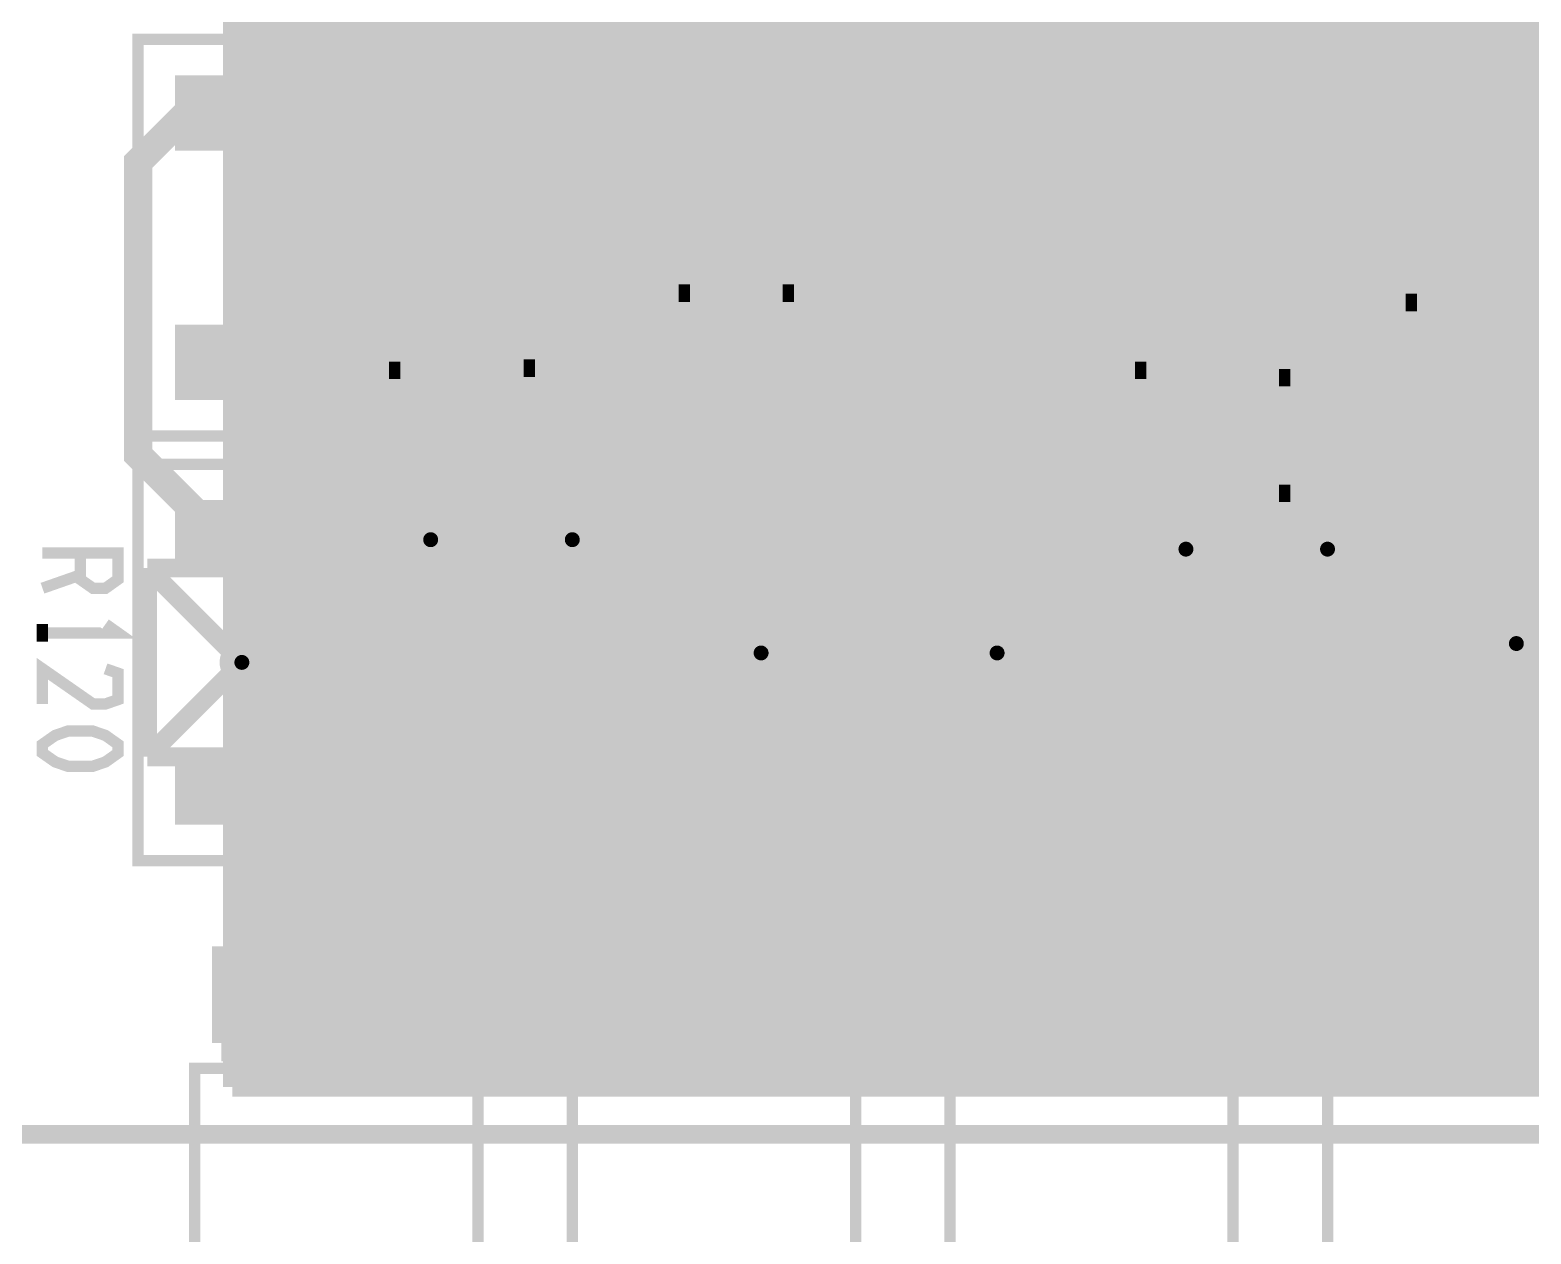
# Model space of a CAD drawing. Extents: x -11 to 221, y -93 to 178.
# Drawn here: x 87.96 to 108.15, y 118.04 to 134.24 of the extents above; entities that cross this region are included whole.
import ezdxf

# ---------------------------------------------------------------- set-up
doc = ezdxf.new("R2010")
doc.units = 0
doc.header["$MEASUREMENT"] = 0
doc.layers.get('0').update_dxf_attribs({"linetype": 'CONTINUOUS'})
for name, color, linetype in [('26-349-0_BOT', 7, 'CONTINUOUS'), ('26-349-0_DRD', 7, 'CONTINUOUS'), ('26-349-0_DRL', 2, 'CONTINUOUS'), ('26-349-0_FAB', 1, 'CONTINUOUS'), ('26-349-0_IN1', 3, 'CONTINUOUS'), ('26-349-0_IN2', 5, 'CONTINUOUS'), ('26-349-0_SMT', 14, 'CONTINUOUS'), ('26-349-0_SPT', 9, 'CONTINUOUS'), ('26-349-0_SST', 12, 'CONTINUOUS'), ('26-349-0_TOP', 11, 'CONTINUOUS'), ('THRUHOLE_TAP', 15, 'CONTINUOUS')]:
    doc.layers.add(name, color=color, linetype=linetype)

# ---------------------------------------------------------------- blocks, each defined once
blk = doc.blocks.new('ROUND_78')
at = {"const_width": 0.29972}
blk.add_lwpolyline([(-0.14986, 0, 1), (0.14986, 0, 1)], format="xyb", close=True, dxfattribs=at)
blk = doc.blocks.new('ROUND_82')
at = {"const_width": 0.29972}
blk.add_lwpolyline([(-0.14986, 0, 1), (0.14986, 0, 1)], format="xyb", close=True, dxfattribs=at)
blk = doc.blocks.new('ROUND_102')
at = {"const_width": 0.10033}
blk.add_lwpolyline([(-0.050164, 0, 1), (0.050164, 0, 1)], format="xyb", close=True, dxfattribs=at)
blk = doc.blocks.new('RECTANGLE_3')
blk.add_solid([(0.4826, 0.4064), (0.4826, -0.4064), (-0.4826, 0.4064), (-0.4826, -0.4064)])
blk = doc.blocks.new('RECTANGLE_13')
blk.add_solid([(0.9017, 0.508), (0.9017, -0.508), (-0.9017, 0.508), (-0.9017, -0.508)])
blk = doc.blocks.new('RECTANGLE_12')
blk.add_solid([(0.40005, 0.65024), (0.40005, -0.65024), (-0.40005, 0.65024), (-0.40005, -0.65024)])
blk = doc.blocks.new('ROUND_88')
at = {"const_width": 0.10033}
blk.add_lwpolyline([(-0.050164, 0, 1), (0.050164, 0, 1)], format="xyb", close=True, dxfattribs=at)

msp = doc.modelspace()

# ---------------------------------------------------------------- linework, layer by layer
at = {"layer": '26-349-0_DRD', "const_width": 0.254}
for points in [[(92.075, 128.651), (92.075, 126.111)], [(94.615, 128.651), (92.075, 128.651)], [(94.615, 128.651), (92.075, 126.111)], [(94.615, 126.111), (92.075, 128.651)], [(93.98, 128.651), (93.98, 126.111)], [(96.52, 128.651), (93.98, 128.651)], [(96.52, 128.651), (93.98, 126.111)], [(96.52, 126.111), (93.98, 128.651)], [(93.98, 128.651), (93.98, 126.111)], [(96.52, 128.651), (93.98, 128.651)], [(96.52, 128.651), (93.98, 126.111)], [(96.52, 126.111), (93.98, 128.651)], [(94.615, 126.111), (94.615, 128.651)], [(96.52, 126.111), (96.52, 128.651)], [(96.52, 126.111), (96.52, 128.651)], [(102.235, 128.524), (102.235, 125.984)], [(104.775, 128.524), (102.235, 128.524)], [(104.775, 128.524), (102.235, 125.984)], [(104.775, 125.984), (102.235, 128.524)], [(102.235, 128.524), (102.235, 125.984)], [(104.775, 128.524), (102.235, 128.524)], [(104.775, 128.524), (102.235, 125.984)], [(104.775, 125.984), (102.235, 128.524)], [(104.14, 128.524), (104.14, 125.984)], [(106.68, 128.524), (104.14, 128.524)], [(106.68, 128.524), (104.14, 125.984)], [(106.68, 125.984), (104.14, 128.524)], [(104.14, 128.524), (104.14, 125.984)], [(106.68, 128.524), (104.14, 128.524)], [(106.68, 128.524), (104.14, 125.984)], [(106.68, 125.984), (104.14, 128.524)], [(104.775, 125.984), (104.775, 128.524)], [(104.775, 125.984), (104.775, 128.524)], [(106.68, 125.984), (106.68, 128.524)], [(106.68, 125.984), (106.68, 128.524)], [(96.52, 127.127), (96.52, 124.587)], [(99.06, 127.127), (96.52, 127.127)], [(99.06, 127.127), (96.52, 124.587)], [(99.06, 124.587), (96.52, 127.127)], [(99.06, 124.587), (99.06, 127.127)], [(99.695, 127.127), (99.695, 124.587)], [(102.235, 127.127), (99.695, 127.127)], [(102.235, 127.127), (99.695, 124.587)], [(102.235, 124.587), (99.695, 127.127)], [(102.235, 124.587), (102.235, 127.127)], [(106.68, 127.254), (106.68, 124.714)], [(109.22, 127.254), (106.68, 127.254)], [(109.22, 127.254), (106.68, 124.714)], [(109.22, 124.714), (106.68, 127.254)], [(89.535, 127), (89.535, 124.46)], [(92.075, 127), (89.535, 127)], [(92.075, 127), (89.535, 124.46)], [(92.075, 124.46), (89.535, 127)], [(92.075, 124.46), (92.075, 127)], [(92.075, 126.111), (94.615, 126.111)], [(93.98, 126.111), (96.52, 126.111)], [(93.98, 126.111), (96.52, 126.111)], [(102.235, 125.984), (104.775, 125.984)], [(102.235, 125.984), (104.775, 125.984)], [(104.14, 125.984), (106.68, 125.984)], [(104.14, 125.984), (106.68, 125.984)], [(106.68, 124.714), (109.22, 124.714)], [(89.535, 124.46), (92.075, 124.46)], [(96.52, 124.587), (99.06, 124.587)], [(99.695, 124.587), (102.235, 124.587)]]:
    msp.add_lwpolyline(points, dxfattribs=at)
at = {"layer": '26-349-0_FAB', "const_width": 0.254}
msp.add_lwpolyline([(86.36, 119.38), (180.34, 119.38), (180.34, 173.99), (86.36, 173.99), (86.36, 119.38)], dxfattribs=at)
at = {"layer": '26-349-0_IN1', "const_width": 0.254}
for points in [[(177.292, 137.668), (90.678, 137.668), (90.678, 120.015)], [(90.9066, 137.668), (90.9066, 120.015)], [(91.1352, 137.668), (91.1352, 120.015)], [(91.3638, 137.668), (91.3638, 120.015)], [(91.5924, 137.668), (91.5924, 120.015)], [(91.821, 137.668), (91.821, 120.015)], [(92.0496, 137.668), (92.0496, 120.015)], [(92.2782, 137.668), (92.2782, 120.015)], [(92.5068, 137.668), (92.5068, 120.015)], [(92.7354, 137.668), (92.7354, 127.53848)], [(92.964, 137.668), (92.964, 127.88138)], [(93.1926, 137.668), (93.1926, 127.9906)], [(93.4212, 137.668), (93.4212, 128.00584)], [(93.6498, 137.668), (93.6498, 127.93218)], [(93.8784, 137.668), (93.8784, 127.71628)], [(94.107, 137.668), (94.107, 120.015)], [(94.3356, 137.668), (94.3356, 120.015)], [(94.5642, 137.668), (94.5642, 120.015)], [(94.7928, 137.668), (94.7928, 120.015)], [(95.0214, 137.668), (95.0214, 120.015)], [(95.25, 137.668), (95.25, 120.015)], [(95.4786, 137.668), (95.4786, 120.015)], [(95.7072, 137.668), (95.7072, 120.015)], [(95.9358, 137.668), (95.9358, 120.015)], [(96.1644, 137.668), (96.1644, 120.015)], [(96.393, 137.668), (96.393, 120.015)], [(96.6216, 137.668), (96.6216, 120.015)], [(96.8502, 137.668), (96.8502, 120.015)], [(97.0788, 137.668), (97.0788, 120.015)], [(97.3074, 137.668), (97.3074, 120.015)], [(97.536, 137.668), (97.536, 120.015)], [(97.7646, 137.668), (97.7646, 120.015)], [(97.9932, 137.668), (97.9932, 120.015)], [(98.2218, 137.668), (98.2218, 120.015)], [(98.4504, 137.668), (98.4504, 120.015)], [(98.679, 137.668), (98.679, 120.015)], [(98.9076, 137.668), (98.9076, 120.015)], [(99.1362, 137.668), (99.1362, 120.015)], [(99.3648, 137.668), (99.3648, 120.015)], [(99.5934, 137.668), (99.5934, 120.015)], [(99.822, 137.668), (99.822, 120.015)], [(100.0506, 137.668), (100.0506, 120.015)], [(100.2792, 137.668), (100.2792, 120.015)], [(100.5078, 137.668), (100.5078, 120.015)], [(100.7364, 137.668), (100.7364, 120.015)], [(100.965, 137.668), (100.965, 120.015)], [(101.1936, 137.668), (101.1936, 120.015)], [(101.4222, 137.668), (101.4222, 120.015)], [(101.6508, 137.668), (101.6508, 120.015)], [(101.8794, 137.668), (101.8794, 120.015)], [(102.108, 137.668), (102.108, 120.015)], [(102.3366, 137.668), (102.3366, 120.015)], [(102.5652, 137.668), (102.5652, 120.015)], [(102.7938, 137.668), (102.7938, 120.015)], [(103.0224, 137.668), (103.0224, 127.65786)], [(103.251, 137.668), (103.251, 127.83058)], [(103.4796, 137.668), (103.4796, 127.88392)], [(103.7082, 137.668), (103.7082, 127.8509)], [(103.9368, 137.668), (103.9368, 127.7112)], [(104.1654, 137.668), (104.1654, 120.015)], [(104.394, 137.668), (104.394, 120.015)], [(104.6226, 137.668), (104.6226, 120.015)], [(104.8512, 137.668), (104.8512, 120.015)], [(105.0798, 137.668), (105.0798, 120.015)], [(105.3084, 137.668), (105.3084, 120.015)], [(105.537, 137.668), (105.537, 120.015)], [(105.7656, 137.668), (105.7656, 120.015)], [(105.9942, 137.668), (105.9942, 120.015)], [(106.2228, 137.668), (106.2228, 120.015)], [(106.4514, 137.668), (106.4514, 120.015)], [(106.68, 137.668), (106.68, 120.015)], [(106.9086, 137.668), (106.9086, 120.015)], [(107.1372, 137.668), (107.1372, 120.015)], [(107.3658, 137.668), (107.3658, 120.015)], [(107.5944, 137.668), (107.5944, 120.015)], [(107.823, 137.668), (107.823, 120.015)], [(108.0516, 137.668), (108.0516, 120.015)], [(177.292, 134.1882), (90.678, 134.1882)], [(177.292, 133.9596), (90.678, 133.9596)], [(177.292, 133.731), (90.678, 133.731)], [(177.292, 133.5024), (90.678, 133.5024)], [(177.292, 133.2738), (90.678, 133.2738)], [(168.67886, 133.0452), (90.678, 133.0452)], [(168.67886, 132.8166), (90.678, 132.8166)], [(155.03398, 132.588), (90.678, 132.588)], [(154.7495, 132.3594), (90.678, 132.3594)], [(154.65298, 132.1308), (90.678, 132.1308)], [(154.6479, 131.9022), (90.678, 131.9022)], [(154.73426, 131.6736), (90.678, 131.6736)], [(154.9781, 131.445), (90.678, 131.445)], [(168.67886, 131.2164), (90.678, 131.2164)], [(168.67886, 130.9878), (90.678, 130.9878)], [(163.72078, 130.7592), (90.678, 130.7592)], [(163.4363, 130.5306), (90.678, 130.5306)], [(163.33978, 130.302), (90.678, 130.302)], [(163.3347, 130.0734), (90.678, 130.0734)], [(163.42106, 129.8448), (90.678, 129.8448)], [(163.6649, 129.6162), (90.678, 129.6162)], [(157.0736, 129.3876), (90.678, 129.3876)], [(156.90342, 129.159), (90.678, 129.159)], [(156.85008, 128.9304), (90.678, 128.9304)], [(156.8831, 128.7018), (90.678, 128.7018)], [(157.02026, 128.4732), (90.678, 128.4732)], [(177.292, 128.2446), (90.678, 128.2446)], [(169.33164, 128.016), (90.678, 128.016)], [(92.8624, 127.7874), (90.678, 127.7874)], [(103.16972, 127.7874), (93.82506, 127.7874)], [(113.32972, 127.7874), (103.84028, 127.7874)], [(92.74048, 127.5588), (90.678, 127.5588)], [(102.95382, 127.5588), (93.94952, 127.5588)], [(113.11382, 127.5588), (104.05618, 127.5588)], [(92.71762, 127.3302), (90.678, 127.3302)], [(102.88016, 127.3302), (93.97238, 127.3302)], [(113.04016, 127.3302), (104.12984, 127.3302)], [(92.78112, 127.1016), (90.678, 127.1016)], [(92.7354, 127.22098), (92.7354, 120.015)], [(102.89286, 127.1016), (93.90888, 127.1016)], [(113.05286, 127.1016), (104.1146, 127.1016)], [(93.8784, 127.04572), (93.8784, 120.015)], [(92.97162, 126.873), (90.678, 126.873)], [(92.964, 126.87808), (92.964, 120.015)], [(93.1926, 126.76886), (93.1926, 120.015)], [(93.4212, 126.75616), (93.4212, 120.015)], [(93.6498, 126.82982), (93.6498, 120.015)], [(103.00208, 126.873), (93.71584, 126.873)], [(103.0224, 126.8476), (103.0224, 120.015)], [(103.251, 126.67742), (103.251, 120.015)], [(103.9368, 126.79426), (103.9368, 120.015)], [(113.16208, 126.873), (104.00538, 126.873)], [(103.34498, 126.6444), (90.678, 126.6444)], [(103.4796, 126.62408), (103.4796, 120.015)], [(113.50498, 126.6444), (103.66248, 126.6444)], [(103.7082, 126.6571), (103.7082, 120.015)], [(154.95016, 126.4158), (90.678, 126.4158)], [(155.02382, 126.1872), (90.678, 126.1872)], [(155.23972, 125.9586), (90.678, 125.9586)], [(156.97708, 125.73), (90.678, 125.73)], [(157.02026, 125.5014), (90.678, 125.5014)], [(157.17266, 125.2728), (90.678, 125.2728)], [(168.8211, 125.0442), (90.678, 125.0442)], [(168.72458, 124.8156), (90.678, 124.8156)], [(153.93162, 124.587), (90.678, 124.587)], [(153.74112, 124.3584), (90.678, 124.3584)], [(153.67762, 124.1298), (90.678, 124.1298)], [(153.70048, 123.9012), (90.678, 123.9012)], [(151.3586, 123.6726), (90.678, 123.6726)], [(151.18842, 123.444), (90.678, 123.444)], [(151.13508, 123.2154), (90.678, 123.2154)], [(147.6629, 122.9868), (90.678, 122.9868)], [(147.41906, 122.7582), (90.678, 122.7582)], [(147.3327, 122.5296), (90.678, 122.5296)], [(147.33778, 122.301), (90.678, 122.301)], [(147.4343, 122.0724), (90.678, 122.0724)], [(147.71878, 121.8438), (90.678, 121.8438)], [(160.86582, 121.6152), (90.678, 121.6152)], [(161.08172, 121.3866), (90.678, 121.3866)], [(166.30142, 121.158), (90.678, 121.158)], [(166.4716, 120.9294), (90.678, 120.9294)], [(177.292, 120.7008), (90.678, 120.7008)], [(177.292, 120.4722), (90.678, 120.4722)], [(177.292, 120.2436), (90.678, 120.2436)], [(177.292, 120.015), (90.678, 120.015)]]:
    msp.add_lwpolyline(points, dxfattribs=at)
for points in [[(93.345, 128.01092, 0.4142136), (92.71508, 127.381)], [(93.97492, 127.381, 0.4142136), (93.345, 128.01092)], [(103.505, 127.88392, 0.4142136), (102.87508, 127.254)], [(103.505, 127.88392, 0.4142136), (102.87508, 127.254)], [(104.13492, 127.254, 0.4142136), (103.505, 127.88392)], [(104.13492, 127.254, 0.4142136), (103.505, 127.88392)], [(92.71508, 127.381, 0.4142136), (93.345, 126.75108)], [(93.345, 126.75108, 0.4142136), (93.97492, 127.381)], [(102.87508, 127.254, 0.4142136), (103.505, 126.62408)], [(102.87508, 127.254, 0.4142136), (103.505, 126.62408)], [(103.505, 126.62408, 0.4142136), (104.13492, 127.254)], [(103.505, 126.62408, 0.4142136), (104.13492, 127.254)]]:
    msp.add_lwpolyline(points, format="xyb", dxfattribs=at)
at = {"layer": '26-349-0_IN2', "const_width": 0.254}
for points in [[(108.1786, 143.4846), (108.1786, 126.7587)], [(107.95, 143.256), (107.95, 126.79172)], [(107.7214, 143.0274), (107.7214, 126.7587)], [(107.4928, 142.7988), (107.4928, 126.64948)], [(107.2642, 142.5702), (107.2642, 126.41072)], [(107.0356, 142.3416), (107.0356, 120.269)], [(106.807, 142.113), (106.807, 120.269)], [(106.5784, 141.8844), (106.5784, 120.269)], [(106.3498, 141.6558), (106.3498, 120.269)], [(106.1212, 141.4272), (106.1212, 127.63754)], [(105.8926, 141.1986), (105.8926, 127.9017)], [(105.664, 140.97), (105.664, 128.02108)], [(105.4354, 140.7414), (105.4354, 128.06172)], [(105.2068, 140.5128), (105.2068, 128.03632)], [(104.9782, 140.2842), (104.9782, 127.93726)], [(104.7496, 140.0556), (104.7496, 127.71882)], [(104.521, 139.827), (104.521, 120.269)], [(104.2924, 139.5984), (104.2924, 120.269)], [(104.0638, 139.3698), (104.0638, 120.269)], [(103.8352, 139.1412), (103.8352, 120.269)], [(103.6066, 138.9126), (103.6066, 120.269)], [(103.378, 138.684), (103.378, 120.269)], [(103.1494, 138.4554), (103.1494, 120.269)], [(102.9208, 138.2268), (102.9208, 120.269)], [(102.6922, 137.9982), (102.6922, 120.269)], [(90.805, 137.922), (90.805, 126.53772)], [(91.0336, 137.922), (91.0336, 126.5047)], [(91.2622, 137.922), (91.2622, 126.39548)], [(91.4908, 137.922), (91.4908, 126.15672)], [(91.7194, 137.922), (91.7194, 120.269)], [(91.948, 137.922), (91.948, 120.269)], [(92.1766, 137.922), (92.1766, 120.269)], [(92.4052, 137.922), (92.4052, 120.269)], [(92.6338, 137.922), (92.6338, 120.269)], [(92.8624, 137.922), (92.8624, 120.269)], [(93.091, 137.922), (93.091, 120.269)], [(93.3196, 137.922), (93.3196, 120.269)], [(93.5482, 137.922), (93.5482, 120.269)], [(93.7768, 137.922), (93.7768, 120.269)], [(94.0054, 137.922), (94.0054, 120.269)], [(94.234, 137.922), (94.234, 120.269)], [(94.4626, 137.922), (94.4626, 127.56134)], [(94.6912, 137.922), (94.6912, 127.96266)], [(94.9198, 137.922), (94.9198, 128.1176)], [(95.1484, 137.922), (95.1484, 128.1811)], [(95.377, 137.922), (95.377, 128.17856)], [(95.6056, 137.922), (95.6056, 128.1049)], [(95.8342, 137.922), (95.8342, 127.93726)], [(96.0628, 137.922), (96.0628, 120.269)], [(96.2914, 137.922), (96.2914, 120.269)], [(96.52, 137.922), (96.52, 120.269)], [(96.7486, 137.922), (96.7486, 120.269)], [(96.9772, 137.922), (96.9772, 120.269)], [(97.2058, 137.922), (97.2058, 126.41326)], [(97.4344, 137.922), (97.4344, 126.5809)], [(97.663, 137.922), (97.663, 126.65456)], [(97.8916, 137.922), (97.8916, 126.6571)], [(98.1202, 137.922), (98.1202, 126.5936)], [(98.3488, 137.922), (98.3488, 126.43866)], [(98.5774, 137.922), (98.5774, 126.03734)], [(98.806, 137.922), (98.806, 120.269)], [(99.0346, 137.922), (99.0346, 120.269)], [(99.2632, 137.922), (99.2632, 120.269)], [(99.4918, 137.922), (99.4918, 120.269)], [(99.7204, 137.922), (99.7204, 120.269)], [(99.949, 137.922), (99.949, 120.269)], [(100.1776, 137.922), (100.1776, 126.03734)], [(100.4062, 137.922), (100.4062, 126.43866)], [(100.6348, 137.922), (100.6348, 126.5936)], [(100.8634, 137.922), (100.8634, 126.6571)], [(101.092, 137.922), (101.092, 126.65456)], [(101.3206, 137.922), (101.3206, 126.5809)], [(101.5492, 137.922), (101.5492, 126.41326)], [(101.7778, 137.922), (101.7778, 120.269)], [(102.0064, 137.922), (102.0064, 120.269)], [(102.235, 137.922), (102.235, 120.269)], [(102.4636, 137.922), (102.4636, 120.269)], [(174.244, 134.2136), (90.805, 134.2136)], [(174.244, 133.985), (90.805, 133.985)], [(174.244, 133.7564), (90.805, 133.7564)], [(174.244, 133.5278), (90.805, 133.5278)], [(174.244, 133.2992), (90.805, 133.2992)], [(168.50106, 133.0706), (90.805, 133.0706)], [(168.50106, 132.842), (90.805, 132.842)], [(168.50106, 132.6134), (90.805, 132.6134)], [(168.50106, 132.3848), (90.805, 132.3848)], [(168.50106, 132.1562), (90.805, 132.1562)], [(168.50106, 131.9276), (90.805, 131.9276)], [(168.50106, 131.699), (90.805, 131.699)], [(168.50106, 131.4704), (90.805, 131.4704)], [(168.50106, 131.2418), (90.805, 131.2418)], [(168.50106, 131.0132), (90.805, 131.0132)], [(163.42614, 130.7846), (90.805, 130.7846)], [(163.24326, 130.556), (90.805, 130.556)], [(163.16452, 130.3274), (90.805, 130.3274)], [(163.15182, 130.0988), (90.805, 130.0988)], [(163.2077, 129.8702), (90.805, 129.8702)], [(163.34994, 129.6416), (90.805, 129.6416)], [(163.68776, 129.413), (90.805, 129.413)], [(168.53916, 129.1844), (90.805, 129.1844)], [(168.62044, 128.9558), (90.805, 128.9558)], [(168.7576, 128.7272), (90.805, 128.7272)], [(168.9735, 128.4986), (90.805, 128.4986)], [(120.38076, 128.27), (90.805, 128.27)], [(94.78518, 128.0414), (90.805, 128.0414)], [(105.22966, 128.0414), (95.71482, 128.0414)], [(120.04294, 128.0414), (105.59034, 128.0414)], [(94.56674, 127.8128), (90.805, 127.8128)], [(104.8258, 127.8128), (95.93326, 127.8128)], [(119.9007, 127.8128), (105.99166, 127.8128)], [(94.46768, 127.5842), (90.805, 127.5842)], [(104.6734, 127.5842), (96.03232, 127.5842)], [(119.84482, 127.5842), (106.1466, 127.5842)], [(94.44228, 127.3556), (90.805, 127.3556)], [(104.60736, 127.3556), (96.05772, 127.3556)], [(119.85752, 127.3556), (106.2101, 127.3556)], [(94.48292, 127.127), (90.805, 127.127)], [(94.4626, 127.20066), (94.4626, 120.269)], [(104.61244, 127.127), (96.01708, 127.127)], [(119.93626, 127.127), (106.20756, 127.127)], [(94.6023, 126.8984), (90.805, 126.8984)], [(104.68356, 126.8984), (95.8977, 126.8984)], [(120.11914, 126.8984), (106.1339, 126.8984)], [(94.6912, 126.7968), (94.6912, 120.269)], [(95.8342, 126.8222), (95.8342, 120.269)], [(104.7496, 126.78918), (104.7496, 120.269)], [(106.1212, 126.87046), (106.1212, 120.269)], [(94.86646, 126.6698), (90.805, 126.6698)], [(94.9198, 126.6444), (94.9198, 120.269)], [(95.1484, 126.57836), (95.1484, 120.269)], [(95.377, 126.58344), (95.377, 120.269)], [(95.6056, 126.65456), (95.6056, 120.269)], [(104.8512, 126.6698), (95.63354, 126.6698)], [(104.9782, 126.57074), (104.9782, 120.269)], [(105.664, 126.48692), (105.664, 120.269)], [(105.8926, 126.6063), (105.8926, 120.269)], [(107.52328, 126.6698), (105.96626, 126.6698)], [(97.2312, 126.4412), (91.18854, 126.4412)], [(100.4062, 126.4412), (98.34626, 126.4412)], [(107.28452, 126.4412), (101.52126, 126.4412)], [(105.2068, 126.47168), (105.2068, 120.269)], [(105.4354, 126.44628), (105.4354, 120.269)], [(97.06356, 126.2126), (91.4527, 126.2126)], [(100.23856, 126.2126), (98.5139, 126.2126)], [(107.1753, 126.2126), (101.6889, 126.2126)], [(96.99244, 125.984), (91.57208, 125.984)], [(100.16744, 125.984), (98.58756, 125.984)], [(107.14228, 125.984), (101.76256, 125.984)], [(96.98736, 125.7554), (91.61272, 125.7554)], [(98.5774, 125.67666), (98.5774, 120.269)], [(100.16236, 125.7554), (98.5901, 125.7554)], [(100.1776, 125.67666), (100.1776, 120.269)], [(107.1753, 125.7554), (101.7651, 125.7554)], [(97.0534, 125.5268), (91.58732, 125.5268)], [(100.2284, 125.5268), (98.5266, 125.5268)], [(107.28452, 125.5268), (101.7016, 125.5268)], [(107.2642, 125.55728), (107.2642, 120.269)], [(97.2058, 125.2982), (91.48826, 125.2982)], [(91.4908, 125.30328), (91.4908, 120.269)], [(97.2058, 125.2982), (97.2058, 120.269)], [(98.3488, 125.2728), (98.3488, 120.269)], [(100.3808, 125.2982), (98.37166, 125.2982)], [(100.4062, 125.2728), (100.4062, 120.269)], [(107.52328, 125.2982), (101.54666, 125.2982)], [(101.5492, 125.2982), (101.5492, 120.269)], [(107.4928, 125.31852), (107.4928, 120.269)], [(91.2622, 125.06452), (91.2622, 120.269)], [(97.60966, 125.0696), (91.26982, 125.0696)], [(97.4344, 125.13056), (97.4344, 120.269)], [(100.78466, 125.0696), (97.97034, 125.0696)], [(98.1202, 125.1204), (98.1202, 120.269)], [(100.6348, 125.1204), (100.6348, 120.269)], [(116.02466, 125.0696), (101.14534, 125.0696)], [(101.3206, 125.13056), (101.3206, 120.269)], [(107.7214, 125.2093), (107.7214, 120.269)], [(107.95, 125.17628), (107.95, 120.269)], [(108.1786, 125.2093), (108.1786, 120.269)], [(90.805, 124.92228), (90.805, 120.269)], [(91.0336, 124.9553), (91.0336, 120.269)], [(97.663, 125.05944), (97.663, 120.269)], [(97.8916, 125.05436), (97.8916, 120.269)], [(100.8634, 125.05436), (100.8634, 120.269)], [(101.092, 125.05944), (101.092, 120.269)], [(154.03576, 124.841), (90.805, 124.841)], [(153.69794, 124.6124), (90.805, 124.6124)], [(153.5557, 124.3838), (90.805, 124.3838)], [(153.49982, 124.1552), (90.805, 124.1552)], [(151.43226, 123.9266), (90.805, 123.9266)], [(151.13762, 123.698), (90.805, 123.698)], [(151.00554, 123.4694), (90.805, 123.4694)], [(150.95728, 123.2408), (90.805, 123.2408)], [(147.3962, 123.0122), (90.805, 123.0122)], [(147.22856, 122.7836), (90.805, 122.7836)], [(147.15744, 122.555), (90.805, 122.555)], [(147.15236, 122.3264), (90.805, 122.3264)], [(147.2184, 122.0978), (90.805, 122.0978)], [(147.3708, 121.8692), (90.805, 121.8692)], [(147.77466, 121.6406), (90.805, 121.6406)], [(166.07028, 121.412), (90.805, 121.412)], [(166.1033, 121.1834), (90.805, 121.1834)], [(166.21252, 120.9548), (90.805, 120.9548)], [(166.45128, 120.7262), (90.805, 120.7262)], [(174.244, 120.4976), (90.805, 120.4976)], [(174.244, 120.269), (90.805, 120.269)]]:
    msp.add_lwpolyline(points, dxfattribs=at)
for points in [[(95.25, 128.18872, 0.4142136), (94.44228, 127.381)], [(95.25, 128.18872, 0.4142136), (94.44228, 127.381)], [(96.05772, 127.381, 0.4142136), (95.25, 128.18872)], [(96.05772, 127.381, 0.4142136), (95.25, 128.18872)], [(105.41, 128.06172, 0.4142136), (104.60228, 127.254)], [(106.21772, 127.254, 0.4142136), (105.41, 128.06172)], [(94.44228, 127.381, 0.4142136), (95.25, 126.57328)], [(94.44228, 127.381, 0.4142136), (95.25, 126.57328)], [(95.25, 126.57328, 0.4142136), (96.05772, 127.381)], [(95.25, 126.57328, 0.4142136), (96.05772, 127.381)], [(104.60228, 127.254, 0.4142136), (105.41, 126.44628)], [(105.41, 126.44628, 0.4142136), (106.21772, 127.254)], [(107.95, 126.79172, 0.4142136), (107.14228, 125.984)], [(108.75772, 125.984, 0.4142136), (107.95, 126.79172)], [(91.61272, 125.73, 0.4142136), (90.805, 126.53772)], [(97.79, 126.66472, 0.4142136), (96.98228, 125.857)], [(98.59772, 125.857, 0.4142136), (97.79, 126.66472)], [(100.965, 126.66472, 0.4142136), (100.15728, 125.857)], [(101.77272, 125.857, 0.4142136), (100.965, 126.66472)], [(107.14228, 125.984, 0.4142136), (107.95, 125.17628)], [(107.95, 125.17628, 0.4142136), (108.75772, 125.984)], [(90.805, 124.92228, 0.4142136), (91.61272, 125.73)], [(96.98228, 125.857, 0.4142136), (97.79, 125.04928)], [(97.79, 125.04928, 0.4142136), (98.59772, 125.857)], [(100.15728, 125.857, 0.4142136), (100.965, 125.04928)], [(100.965, 125.04928, 0.4142136), (101.77272, 125.857)]]:
    msp.add_lwpolyline(points, format="xyb", dxfattribs=at)
at = {"layer": '26-349-0_SST', "const_width": 0.1524}
for points in [[(92.202, 128.778), (89.408, 128.778), (89.408, 134.112), (92.202, 134.112), (92.202, 128.778)], [(102.362, 128.778), (99.568, 128.778), (99.568, 134.112), (102.362, 134.112), (102.362, 128.778)], [(97.26676, 131.7752), (97.26676, 131.4196), (97.43694, 131.30022), (97.60712, 131.30022), (97.77476, 131.4196), (97.77476, 131.7752), (96.75876, 131.7752)], [(98.66376, 131.7752), (98.66376, 131.4196), (98.83394, 131.30022), (99.00412, 131.30022), (99.17176, 131.4196), (99.17176, 131.7752), (98.15576, 131.7752)], [(107.04576, 131.6482), (107.04576, 131.2926), (107.21594, 131.17322), (107.38612, 131.17322), (107.55376, 131.2926), (107.55376, 131.6482), (106.53776, 131.6482)], [(97.26676, 131.47802), (96.75876, 131.30022)], [(98.66376, 131.47802), (98.15576, 131.30022)], [(107.04576, 131.35102), (106.53776, 131.17322)], [(96.75876, 130.5814), (96.75876, 130.81762)], [(96.75876, 130.69824), (97.77476, 130.69824), (97.60712, 130.81762)], [(98.15576, 130.5814), (98.15576, 130.81762)], [(98.15576, 130.69824), (99.17176, 130.69824), (99.00412, 130.81762)], [(93.3704, 130.73634), (93.3704, 130.38074), (93.54058, 130.26136), (93.71076, 130.26136), (93.8784, 130.38074), (93.8784, 130.73634), (92.8624, 130.73634)], [(95.18142, 130.76428), (95.18142, 130.40868), (95.34906, 130.2893), (95.51924, 130.2893), (95.68942, 130.40868), (95.68942, 130.76428), (94.67342, 130.76428)], [(103.4034, 130.73634), (103.4034, 130.38074), (103.57358, 130.26136), (103.74376, 130.26136), (103.9114, 130.38074), (103.9114, 130.73634), (102.8954, 130.73634)], [(105.34142, 130.63728), (105.34142, 130.28168), (105.50906, 130.1623), (105.67924, 130.1623), (105.84942, 130.28168), (105.84942, 130.63728), (104.83342, 130.63728)], [(106.53776, 130.4544), (106.53776, 130.69062)], [(106.53776, 130.57124), (107.55376, 130.57124), (107.38612, 130.69062)], [(93.3704, 130.43916), (92.8624, 130.26136)], [(95.18142, 130.4671), (94.67342, 130.2893)], [(103.4034, 130.43916), (102.8954, 130.26136)], [(96.75876, 129.7432), (96.75876, 130.21564), (97.43694, 129.7432), (97.60712, 129.7432), (97.77476, 129.80162), (97.77476, 130.15722), (97.60712, 130.21564)], [(98.32594, 130.21564), (98.15576, 130.0988), (98.15576, 129.86004), (98.32594, 129.7432), (98.49612, 129.7432), (98.83394, 129.97942), (99.17176, 129.7432), (99.17176, 130.21564)], [(105.34142, 130.3401), (104.83342, 130.1623)], [(106.53776, 129.6162), (106.53776, 130.08864), (107.21594, 129.6162), (107.38612, 129.6162), (107.55376, 129.67462), (107.55376, 130.03022), (107.38612, 130.08864)], [(92.8624, 129.54254), (92.8624, 129.77876)], [(92.8624, 129.66192), (93.8784, 129.66192), (93.71076, 129.77876)], [(94.67342, 129.57048), (94.67342, 129.8067)], [(94.67342, 129.68986), (95.68942, 129.68986), (95.51924, 129.8067)], [(102.8954, 129.54254), (102.8954, 129.77876)], [(102.8954, 129.66192), (103.9114, 129.66192), (103.74376, 129.77876)], [(104.83342, 129.44348), (104.83342, 129.6797)], [(104.83342, 129.56286), (105.84942, 129.56286), (105.67924, 129.6797)], [(96.75876, 128.905), (96.75876, 129.37744), (97.43694, 128.905), (97.60712, 128.905), (97.77476, 128.96342), (97.77476, 129.31902), (97.60712, 129.37744)], [(98.15576, 129.19964), (98.32594, 129.31902), (98.49612, 129.37744), (98.83394, 129.37744), (99.00412, 129.31902), (99.17176, 129.19964), (99.17176, 129.0828), (99.00412, 128.96342), (98.83394, 128.905), (98.49612, 128.905), (98.32594, 128.96342), (98.15576, 129.0828), (98.15576, 129.19964)], [(92.8624, 128.70434), (92.8624, 129.17932), (93.54058, 128.70434), (93.71076, 128.70434), (93.8784, 128.76276), (93.8784, 129.11836), (93.71076, 129.17932)], [(94.67342, 128.73228), (94.67342, 129.20726), (95.34906, 128.73228), (95.51924, 128.73228), (95.68942, 128.7907), (95.68942, 129.1463), (95.51924, 129.20726)], [(103.06558, 129.17932), (102.8954, 129.05994), (102.8954, 128.82372), (103.06558, 128.70434), (103.23576, 128.70434), (103.57358, 128.94056), (103.9114, 128.70434), (103.9114, 129.17932)], [(106.53776, 129.1336), (107.55376, 128.778), (107.55376, 129.25044)], [(105.00106, 129.08026), (104.83342, 128.96088), (104.83342, 128.72466), (105.00106, 128.60528), (105.17124, 128.60528), (105.50906, 128.8415), (105.84942, 128.60528), (105.84942, 129.08026)], [(92.202, 123.063), (89.408, 123.063), (89.408, 128.397), (92.202, 128.397), (92.202, 123.063)], [(93.20276, 127.86614), (93.20276, 128.34112), (93.8784, 128.10236), (93.8784, 127.98552), (92.8624, 127.98552)], [(94.84106, 128.36906), (94.67342, 128.24968), (94.67342, 128.01346), (94.84106, 127.89408), (95.01124, 127.89408), (95.34906, 128.1303), (95.68942, 127.89408), (95.68942, 128.36906)], [(99.187, 123.063), (96.393, 123.063), (96.393, 128.397), (99.187, 128.397), (99.187, 123.063)], [(102.362, 123.063), (99.568, 123.063), (99.568, 128.397), (102.362, 128.397), (102.362, 123.063)], [(109.347, 123.063), (106.553, 123.063), (106.553, 128.397), (109.347, 128.397), (109.347, 123.063)], [(103.06558, 128.34112), (102.8954, 128.22174), (102.8954, 127.98552), (103.06558, 127.86614), (103.23576, 127.86614), (103.57358, 128.10236), (103.9114, 127.86614), (103.9114, 128.34112)], [(104.83342, 127.88646), (104.83342, 128.12268)], [(104.83342, 128.0033), (105.84942, 128.0033), (105.67924, 128.12268)], [(88.63076, 127.2032), (88.63076, 126.8476), (88.80094, 126.72822), (88.97112, 126.72822), (89.13876, 126.8476), (89.13876, 127.2032), (88.12276, 127.2032)], [(88.63076, 126.90602), (88.12276, 126.72822)], [(92.5195, 126.5555), (92.5195, 123.6345), (94.1578, 123.6345), (94.1578, 126.5555), (92.5195, 126.5555)], [(96.0755, 123.6345), (96.0755, 126.5555), (94.4372, 126.5555), (94.4372, 123.6345), (96.0755, 123.6345)], [(102.6795, 126.5555), (102.6795, 123.6345), (104.3178, 123.6345), (104.3178, 126.5555), (102.6795, 126.5555)], [(106.2355, 123.6345), (106.2355, 126.5555), (104.5972, 126.5555), (104.5972, 123.6345), (106.2355, 123.6345)], [(88.12276, 126.0094), (88.12276, 126.24562)], [(88.12276, 126.12624), (89.13876, 126.12624), (88.97112, 126.24562)], [(88.12276, 125.1712), (88.12276, 125.64364), (88.80094, 125.1712), (88.97112, 125.1712), (89.13876, 125.22962), (89.13876, 125.58522), (88.97112, 125.64364)], [(88.12276, 124.62764), (88.29294, 124.74702), (88.46312, 124.80544), (88.80094, 124.80544), (88.97112, 124.74702), (89.13876, 124.62764), (89.13876, 124.5108), (88.97112, 124.39142), (88.80094, 124.333), (88.46312, 124.333), (88.29294, 124.39142), (88.12276, 124.5108), (88.12276, 124.62764)], [(92.49918, 122.2756), (91.65082, 122.2756), (91.48318, 122.33402), (91.48318, 122.68962), (91.65082, 122.75058), (92.49918, 122.75058)], [(97.70618, 122.4026), (96.85782, 122.4026), (96.69018, 122.46102), (96.69018, 122.81662), (96.85782, 122.87758), (97.70618, 122.87758)], [(107.73918, 122.2756), (106.89082, 122.2756), (106.72318, 122.33402), (106.72318, 122.68962), (106.89082, 122.75058), (107.73918, 122.75058)], [(102.65918, 122.1486), (101.81082, 122.1486), (101.64318, 122.20702), (101.64318, 122.56262), (101.81082, 122.62358), (102.65918, 122.62358)], [(91.821, 121.4374), (91.821, 121.91238), (92.49918, 121.67362), (92.49918, 121.55678), (91.48318, 121.55678)], [(97.028, 121.5644), (97.028, 122.03938), (97.70618, 121.80062), (97.70618, 121.68378), (96.69018, 121.68378)], [(107.061, 121.4374), (107.061, 121.91238), (107.73918, 121.67362), (107.73918, 121.55678), (106.72318, 121.55678)], [(101.981, 121.3104), (101.981, 121.78538), (102.65918, 121.54662), (102.65918, 121.42978), (101.64318, 121.42978)], [(90.60434, 120.36044), (90.60434, 120.78208), (90.60434, 120.9294), (90.60434, 121.08434), (90.60434, 121.58472), (91.00566, 121.58472), (91.00566, 121.08434), (91.00566, 120.9294), (91.00566, 120.78208), (91.00566, 120.36044)], [(93.14434, 120.36044), (93.14434, 120.78208), (93.14434, 120.9294), (93.14434, 121.08434), (93.14434, 121.58472), (93.54566, 121.58472), (93.54566, 121.08434), (93.54566, 120.9294), (93.54566, 120.78208), (93.54566, 120.36044)], [(95.68434, 120.83288), (95.68434, 120.9802), (95.68434, 121.13514), (95.68434, 121.63552), (96.08566, 121.63552), (96.08566, 121.13514), (96.08566, 120.9802), (96.08566, 120.83288)], [(98.22434, 120.83288), (98.22434, 120.9802), (98.22434, 121.13514), (98.22434, 121.63552), (98.62566, 121.63552), (98.62566, 121.13514), (98.62566, 120.9802), (98.62566, 120.83288)], [(99.1616, 121.4882), (99.1616, 121.0818)], [(99.29876, 121.539), (99.29876, 121.031)], [(99.43592, 121.50852), (99.43592, 121.06148)], [(100.76434, 120.36044), (100.76434, 120.78208), (100.76434, 120.9294), (100.76434, 121.08434), (100.76434, 121.58472), (101.16566, 121.58472), (101.16566, 121.08434), (101.16566, 120.9294), (101.16566, 120.78208), (101.16566, 120.36044)], [(103.30434, 120.36044), (103.30434, 120.78208), (103.30434, 120.9294), (103.30434, 121.08434), (103.30434, 121.58472), (103.70566, 121.58472), (103.70566, 121.08434), (103.70566, 120.9294), (103.70566, 120.78208), (103.70566, 120.36044)], [(105.84434, 120.83288), (105.84434, 120.9802), (105.84434, 121.13514), (105.84434, 121.63552), (106.24566, 121.63552), (106.24566, 121.13514), (106.24566, 120.9802), (106.24566, 120.83288)], [(99.53752, 121.40692), (99.09048, 121.40692)], [(91.00566, 121.08434), (90.60434, 121.08434)], [(91.821, 120.5992), (91.821, 121.07418), (92.49918, 120.83542), (92.49918, 120.71858), (91.48318, 120.71858)], [(93.54566, 121.08434), (93.14434, 121.08434)], [(96.08566, 121.13514), (95.68434, 121.13514)], [(96.85782, 121.20118), (96.69018, 121.14022), (96.69018, 120.78462), (96.85782, 120.7262), (97.19818, 120.7262), (97.36582, 120.84558), (97.36582, 121.20118), (97.70618, 121.20118), (97.70618, 120.7262)], [(98.62566, 121.13514), (98.22434, 121.13514)], [(99.568, 121.26976), (99.06, 121.26976)], [(99.5172, 121.1326), (99.1108, 121.1326)], [(101.16566, 121.08434), (100.76434, 121.08434)], [(103.70566, 121.08434), (103.30434, 121.08434)], [(106.24566, 121.13514), (105.84434, 121.13514)], [(91.00566, 120.9294), (90.60434, 120.9294)], [(93.54566, 120.9294), (93.14434, 120.9294)], [(96.08566, 120.9802), (95.68434, 120.9802)], [(98.62566, 120.9802), (98.22434, 120.9802)], [(101.16566, 120.9294), (100.76434, 120.9294)], [(101.64318, 120.8278), (102.65918, 120.4722), (102.65918, 120.94718)], [(103.70566, 120.9294), (103.30434, 120.9294)], [(106.24566, 120.9802), (105.84434, 120.9802)], [(107.23118, 121.01322), (107.23118, 120.65762), (107.061, 120.5992), (106.89082, 120.5992), (106.72318, 120.65762), (106.72318, 121.01322), (106.89082, 121.07418), (107.061, 121.07418), (107.73918, 120.83542)], [(91.00566, 120.78208), (90.60434, 120.78208)], [(93.54566, 120.78208), (93.14434, 120.78208)], [(96.08566, 120.4087), (96.08566, 120.83288), (95.68434, 120.83288), (95.68434, 120.4087)], [(98.62566, 120.4087), (98.62566, 120.83288), (98.22434, 120.83288), (98.22434, 120.4087)], [(101.16566, 120.78208), (100.76434, 120.78208)], [(103.70566, 120.78208), (103.30434, 120.78208)], [(106.24566, 120.4087), (106.24566, 120.83288), (105.84434, 120.83288), (105.84434, 120.4087)], [(90.17, 112.649), (90.17, 120.269), (93.98, 120.269), (93.98, 112.649), (90.17, 112.649)], [(99.06, 120.396), (99.06, 112.776), (95.25, 112.776), (95.25, 120.396), (99.06, 120.396)], [(98.8187, 120.22582), (99.00412, 120.4087)], [(100.33, 112.649), (100.33, 120.269), (104.14, 120.269), (104.14, 112.649), (100.33, 112.649)], [(109.22, 120.396), (109.22, 112.776), (105.41, 112.776), (105.41, 120.396), (109.22, 120.396)]]:
    msp.add_lwpolyline(points, dxfattribs=at)
for points in [[(99.314, 121.539, 0.4142136), (99.06, 121.285)], [(99.568, 121.285, 0.4142136), (99.314, 121.539)], [(99.06, 121.285, 0.4142136), (99.314, 121.031)], [(99.314, 121.031, 0.4142136), (99.568, 121.285)]]:
    msp.add_lwpolyline(points, format="xyb", dxfattribs=at)
at = {"layer": '26-349-0_TOP', "const_width": 0.381}
for points in [[(170.02506, 159.97936), (169.6212, 159.97936), (160.655, 151.003), (119.38, 151.003), (103.124, 134.747), (99.695, 134.747), (94.361, 129.413), (94.361, 124.841), (93.98, 124.46), (93.345, 124.46), (93.345, 124.3838)], [(172.52442, 159.97936), (171.29506, 158.75), (169.291, 158.75), (160.909, 150.368), (119.634, 150.368), (103.378, 134.112), (99.949, 134.112), (96.393, 130.556), (96.393, 125.349), (95.4278, 124.3838), (95.25, 124.3838)], [(103.505, 124.3838), (103.9368, 124.3838), (104.521, 124.968), (104.521, 134.366), (119.888, 149.733), (161.798, 149.733), (169.164, 157.099), (169.64406, 157.099), (170.02506, 157.48)], [(172.52442, 157.48), (172.52442, 157.41142), (171.323, 156.21), (169.291, 156.21), (162.179, 149.098), (120.142, 149.098), (106.426, 135.382), (106.426, 124.7648), (106.045, 124.3838), (106.045, 121.285)], [(90.805, 133.1214), (90.0684, 133.1214), (89.408, 132.461), (89.408, 128.524), (90.5256, 127.4064), (90.805, 127.4064)], [(97.79, 127.4064), (97.79, 130.683), (100.2284, 133.1214), (100.965, 133.1214)], [(107.95, 127.4064), (107.95, 131.826), (109.2454, 133.1214), (111.125, 133.1214)], [(90.805, 124.0536), (92.202, 125.4506), (92.202, 129.286), (91.7194, 129.7686), (90.805, 129.7686)], [(100.965, 124.0536), (100.965, 124.079), (102.489, 125.603), (102.489, 128.2446), (100.965, 129.7686)], [(90.805, 127.4064), (90.805, 125.73)], [(93.345, 127.381), (93.345, 125.8062)], [(95.25, 125.8062), (95.25, 127.381)], [(95.25, 127.381), (95.25, 125.8062)], [(100.965, 127.4064), (97.79, 127.4064)], [(97.79, 125.857), (97.79, 127.4064)], [(100.965, 127.4064), (100.965, 125.857)], [(103.505, 127.254), (103.505, 125.8062)], [(103.505, 125.8062), (103.505, 127.254)], [(105.41, 127.254), (105.41, 125.8062)], [(105.41, 127.254), (105.41, 125.8062)], [(111.125, 127.4064), (107.95, 127.4064)], [(107.95, 127.4064), (107.95, 125.984)], [(93.345, 124.3838), (93.345, 121.2596)], [(95.25, 124.3838), (95.25, 121.92), (95.885, 121.285)], [(103.505, 124.3838), (103.505, 121.2596)], [(105.41, 124.3838), (106.045, 124.3838), (106.045, 121.285)], [(90.805, 124.0536), (90.805, 121.2596)], [(97.79, 124.0536), (98.425, 124.0536), (98.425, 121.285)], [(100.965, 124.0536), (100.965, 121.2596)], [(108.585, 121.285), (108.585, 124.0282), (108.5596, 124.0536), (107.95, 124.0536)]]:
    msp.add_lwpolyline(points, dxfattribs=at)

# ---------------------------------------------------------------- block references
at = {"layer": '26-349-0_BOT'}
for name, p in [('ROUND_82', (93.345, 127.381)), ('ROUND_78', (95.25, 127.381)), ('ROUND_82', (103.505, 127.254)), ('ROUND_78', (105.41, 127.254)), ('ROUND_78', (107.95, 125.984)), ('ROUND_78', (90.805, 125.73)), ('ROUND_78', (97.79, 125.857)), ('ROUND_78', (100.965, 125.857))]:
    msp.add_blockref(name, p, dxfattribs=at)
at = {"layer": '26-349-0_DRL'}
for p in [(93.345, 127.381), (95.25, 127.381), (103.505, 127.254), (105.41, 127.254), (107.95, 125.984), (90.805, 125.73), (97.79, 125.857), (100.965, 125.857)]:
    msp.add_blockref('ROUND_102', p, dxfattribs=at)
at = {"layer": '26-349-0_IN1'}
for name, p in [('ROUND_82', (93.345, 127.381)), ('ROUND_82', (95.25, 127.381)), ('ROUND_82', (103.505, 127.254)), ('ROUND_82', (105.41, 127.254)), ('ROUND_78', (107.95, 125.984)), ('ROUND_82', (90.805, 125.73)), ('ROUND_82', (97.79, 125.857)), ('ROUND_82', (100.965, 125.857))]:
    msp.add_blockref(name, p, dxfattribs=at)
at = {"layer": '26-349-0_IN2'}
for name, p in [('ROUND_82', (93.345, 127.381)), ('ROUND_82', (95.25, 127.381)), ('ROUND_82', (103.505, 127.254)), ('ROUND_78', (105.41, 127.254)), ('ROUND_78', (107.95, 125.984)), ('ROUND_82', (90.805, 125.73)), ('ROUND_78', (97.79, 125.857)), ('ROUND_78', (100.965, 125.857))]:
    msp.add_blockref(name, p, dxfattribs=at)
at = {"layer": '26-349-0_SMT'}
for name, p in [('RECTANGLE_13', (90.805, 133.1214)), ('RECTANGLE_13', (100.965, 133.1214)), ('RECTANGLE_13', (90.805, 129.7686)), ('RECTANGLE_13', (100.965, 129.7686)), ('RECTANGLE_13', (90.805, 127.4064)), ('RECTANGLE_13', (97.79, 127.4064)), ('RECTANGLE_13', (100.965, 127.4064)), ('RECTANGLE_13', (107.95, 127.4064)), ('RECTANGLE_3', (93.345, 125.8062)), ('RECTANGLE_3', (95.25, 125.8062)), ('RECTANGLE_3', (103.505, 125.8062)), ('RECTANGLE_3', (105.41, 125.8062)), ('RECTANGLE_3', (93.345, 124.3838)), ('RECTANGLE_3', (95.25, 124.3838)), ('RECTANGLE_3', (103.505, 124.3838)), ('RECTANGLE_3', (105.41, 124.3838)), ('RECTANGLE_13', (90.805, 124.0536)), ('RECTANGLE_13', (97.79, 124.0536)), ('RECTANGLE_13', (100.965, 124.0536)), ('RECTANGLE_13', (107.95, 124.0536)), ('RECTANGLE_12', (90.805, 121.2596)), ('RECTANGLE_12', (93.345, 121.2596)), ('RECTANGLE_12', (95.885, 121.285)), ('RECTANGLE_12', (98.425, 121.285)), ('RECTANGLE_12', (100.965, 121.2596)), ('RECTANGLE_12', (103.505, 121.2596)), ('RECTANGLE_12', (106.045, 121.285))]:
    msp.add_blockref(name, p, dxfattribs=at)
at = {"layer": '26-349-0_SPT'}
for name, p in [('RECTANGLE_13', (90.805, 133.1214)), ('RECTANGLE_13', (100.965, 133.1214)), ('RECTANGLE_13', (90.805, 129.7686)), ('RECTANGLE_13', (100.965, 129.7686)), ('RECTANGLE_13', (90.805, 127.4064)), ('RECTANGLE_13', (97.79, 127.4064)), ('RECTANGLE_13', (100.965, 127.4064)), ('RECTANGLE_13', (107.95, 127.4064)), ('RECTANGLE_3', (93.345, 125.8062)), ('RECTANGLE_3', (95.25, 125.8062)), ('RECTANGLE_3', (103.505, 125.8062)), ('RECTANGLE_3', (105.41, 125.8062)), ('RECTANGLE_3', (93.345, 124.3838)), ('RECTANGLE_3', (95.25, 124.3838)), ('RECTANGLE_3', (103.505, 124.3838)), ('RECTANGLE_3', (105.41, 124.3838)), ('RECTANGLE_13', (90.805, 124.0536)), ('RECTANGLE_13', (97.79, 124.0536)), ('RECTANGLE_13', (100.965, 124.0536)), ('RECTANGLE_13', (107.95, 124.0536)), ('RECTANGLE_12', (90.805, 121.2596)), ('RECTANGLE_12', (93.345, 121.2596)), ('RECTANGLE_12', (95.885, 121.285)), ('RECTANGLE_12', (98.425, 121.285)), ('RECTANGLE_12', (100.965, 121.2596)), ('RECTANGLE_12', (103.505, 121.2596)), ('RECTANGLE_12', (106.045, 121.285))]:
    msp.add_blockref(name, p, dxfattribs=at)
at = {"layer": '26-349-0_TOP'}
for name, p in [('RECTANGLE_13', (90.805, 133.1214)), ('RECTANGLE_13', (100.965, 133.1214)), ('RECTANGLE_13', (90.805, 129.7686)), ('RECTANGLE_13', (100.965, 129.7686)), ('RECTANGLE_13', (90.805, 127.4064)), ('RECTANGLE_13', (97.79, 127.4064)), ('RECTANGLE_13', (100.965, 127.4064)), ('RECTANGLE_13', (107.95, 127.4064)), ('ROUND_78', (93.345, 127.381)), ('ROUND_78', (95.25, 127.381)), ('ROUND_78', (103.505, 127.254)), ('ROUND_78', (105.41, 127.254)), ('RECTANGLE_3', (93.345, 125.8062)), ('RECTANGLE_3', (95.25, 125.8062)), ('RECTANGLE_3', (103.505, 125.8062)), ('RECTANGLE_3', (105.41, 125.8062)), ('ROUND_78', (107.95, 125.984)), ('ROUND_78', (90.805, 125.73)), ('ROUND_78', (97.79, 125.857)), ('ROUND_78', (100.965, 125.857)), ('RECTANGLE_3', (93.345, 124.3838)), ('RECTANGLE_3', (95.25, 124.3838)), ('RECTANGLE_3', (103.505, 124.3838)), ('RECTANGLE_3', (105.41, 124.3838)), ('RECTANGLE_13', (90.805, 124.0536)), ('RECTANGLE_13', (97.79, 124.0536)), ('RECTANGLE_13', (100.965, 124.0536)), ('RECTANGLE_13', (107.95, 124.0536)), ('RECTANGLE_12', (90.805, 121.2596)), ('RECTANGLE_12', (93.345, 121.2596)), ('RECTANGLE_12', (95.885, 121.285)), ('RECTANGLE_12', (98.425, 121.285)), ('RECTANGLE_12', (100.965, 121.2596)), ('RECTANGLE_12', (103.505, 121.2596)), ('RECTANGLE_12', (106.045, 121.285))]:
    msp.add_blockref(name, p, dxfattribs=at)
at = {"layer": 'THRUHOLE_TAP'}
for p in [(93.345, 127.381), (95.25, 127.381), (103.505, 127.254), (105.41, 127.254), (107.95, 125.984), (90.805, 125.73), (97.79, 125.857), (100.965, 125.857)]:
    msp.add_blockref('ROUND_88', p, dxfattribs=at)

doc.saveas('drawing.dxf')
